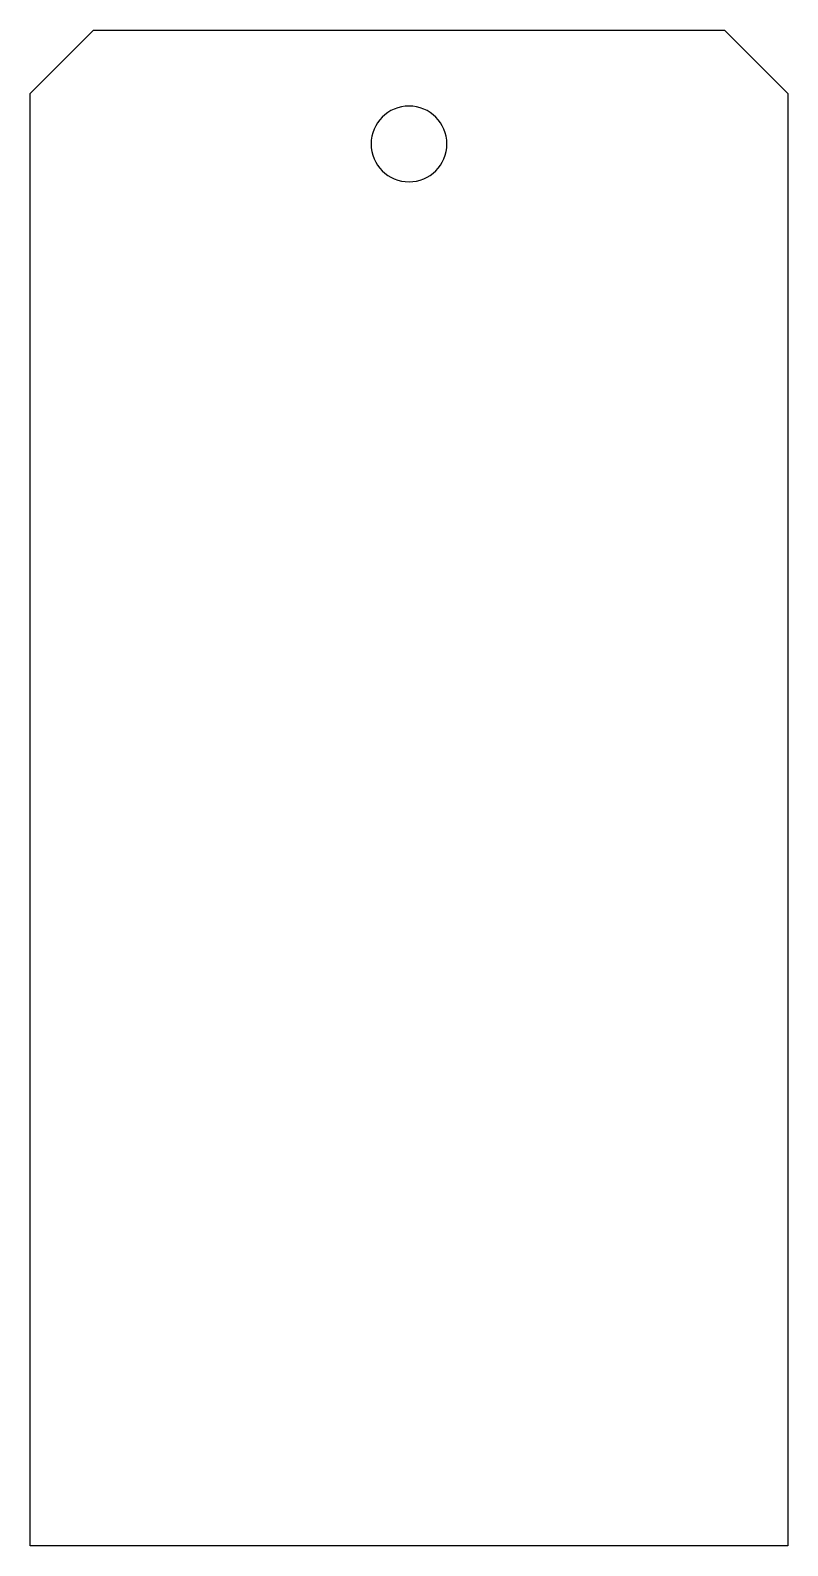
# Model space of a CAD drawing. Header units: millimetres. Extents: x 0 to 60, y 0 to 120.
import ezdxf

# ---------------------------------------------------------------- set-up
doc = ezdxf.new("R2010")
doc.units = ezdxf.units.MM
doc.layers.add('CUT', color=1, linetype='CONTINUOUS')

msp = doc.modelspace()

# ---------------------------------------------------------------- linework, layer by layer
at = {"layer": 'CUT'}
for p, q in [((0, 115), (5, 120)), ((5, 120), (55, 120)), ((55, 120), (60, 115)), ((0, 0), (0, 115)), ((60, 115), (60, 0)), ((60, 0), (0, 0))]:
    msp.add_line(p, q, dxfattribs=at)
for start, end in [(90, 180), (0, 90), (180, 270), (270, 0)]:
    msp.add_arc((30, 111), 3, start, end, dxfattribs=at)

doc.saveas('drawing.dxf')
